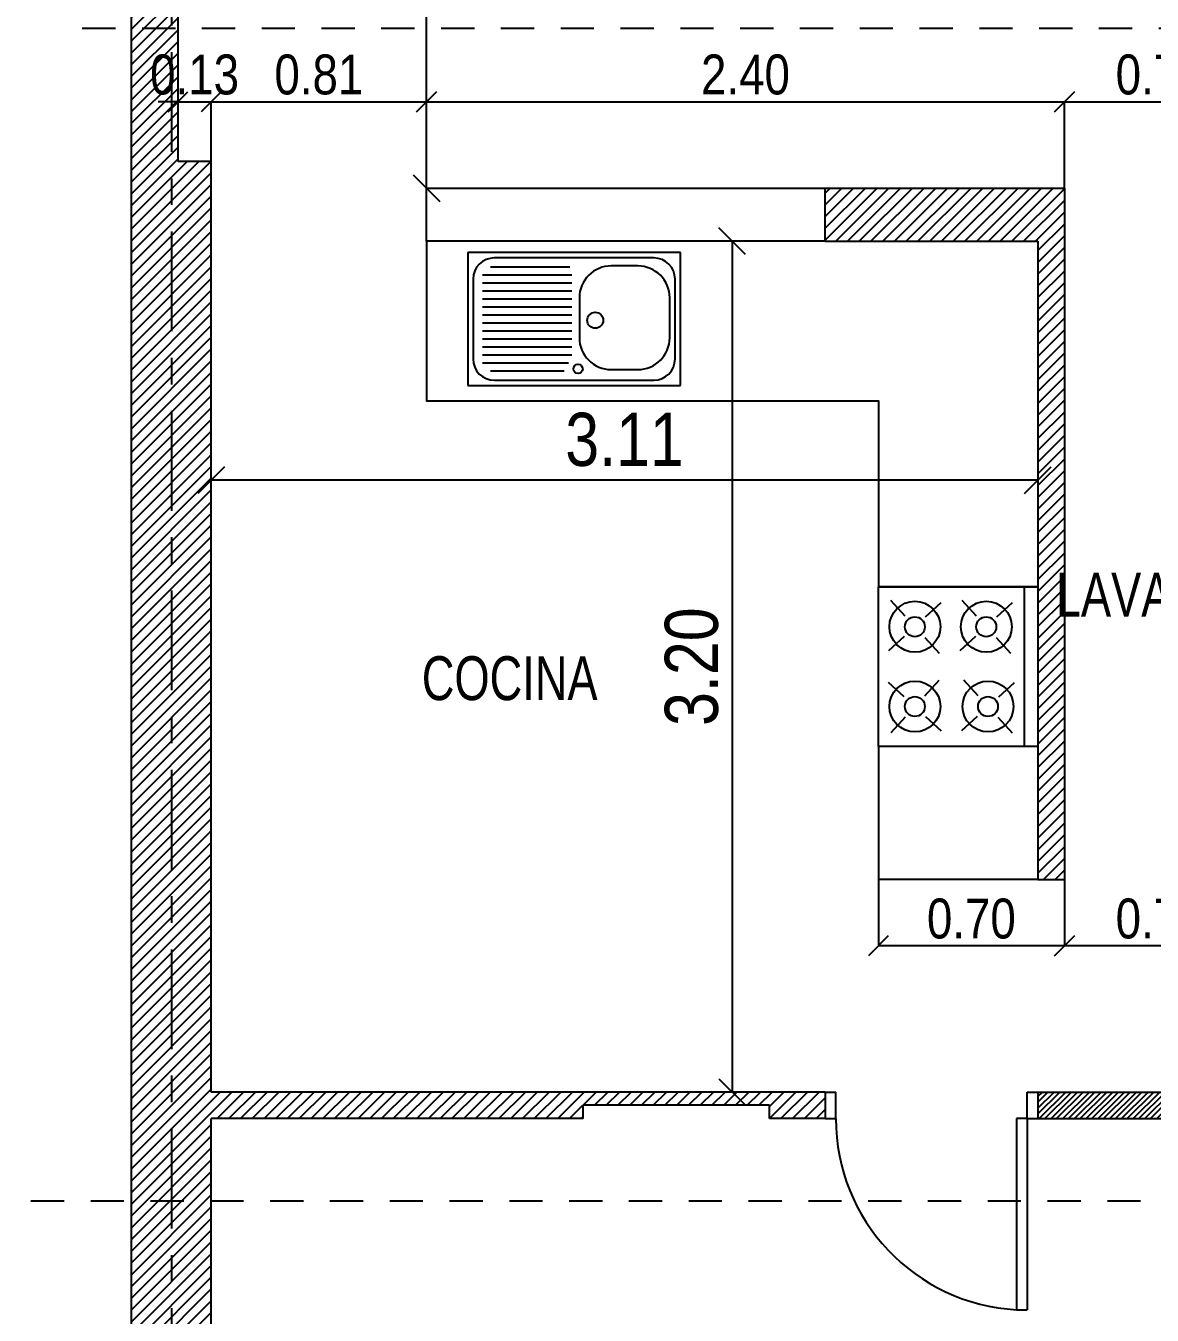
# Model space of a CAD drawing. Extents: x -14.8 to 35.6, y 44.5 to 81.2.
# Drawn here: x -14.774 to -10.536, y 63.672 to 68.522 of the extents above; entities that cross this region are included whole.
import ezdxf

# ---------------------------------------------------------------- set-up
doc = ezdxf.new("R2010")
doc.units = 0
doc.header["$MEASUREMENT"] = 0
doc.header["$PDMODE"] = 3
doc.linetypes.add('CENTER2', pattern=[1.125, 0.75, -0.125, 0.125, -0.125])
doc.linetypes.add('DASHED2', pattern=[0.375, 0.25, -0.125])
doc.layers.get('0').update_dxf_attribs({"linetype": 'CONTINUOUS'})
doc.layers.get('DEFPOINTS').update_dxf_attribs({"linetype": 'CONTINUOUS'})
for name, color, linetype in [('COTAS', 12, 'CONTINUOUS'), ('DEMOLICIÓN', 2, 'CONTINUOUS'), ('EJES', 161, 'CENTER2'), ('MUEBLES', 41, 'CONTINUOUS'), ('RELLENO', 7, 'CONTINUOUS'), ('TEXTO', 12, 'CONTINUOUS')]:
    doc.layers.add(name, color=color, linetype=linetype)
doc.styles.add('COTAS PRIMARIAS', font='ARIALN.TTF', dxfattribs={"height": 0.2})
doc.styles.add('COTAS SECUNDARIAS', font='ARIALN.TTF', dxfattribs={"height": 0.15})
doc.styles.add('TEXTO SECUNDARIO', font='ARIALN.TTF', dxfattribs={"width": 0.9, "height": 0.165})
doc.dimstyles.new('COTA SECUNDARIAS', dxfattribs={"dimscale": 5, "dimtxt": 1, "dimasz": 0.015, "dimexe": 0, "dimexo": 0, "dimgap": 0.005, "dimtad": 1, "dimzin": 1, "dimdsep": 46, "dimtxsty": 'COTAS SECUNDARIAS', "dimblk": 'OBLIQUE', "dimcen": 0, "dimclrd": 11, "dimclre": 11, "dimclrt": 11, "dimaunit": 1, "dimadec": 1, "dimazin": 0, "dimtfac": 0.4, "dimtix": 1, "dimtmove": 1, "dimatfit": 3, "dimfxl": 1, "dimtolj": 1, "dimtzin": 0, "dimlwd": -1, "dimarcsym": 0})
doc.dimstyles.new('COTAS PRINCIPALES', dxfattribs={"dimscale": 5, "dimtxt": 2.5, "dimasz": 0.02, "dimexe": 0, "dimexo": 0, "dimgap": 0.01, "dimtad": 1, "dimzin": 1, "dimdsep": 46, "dimtxsty": 'COTAS PRIMARIAS', "dimblk": 'OBLIQUE', "dimcen": 0, "dimclrd": 11, "dimclre": 11, "dimclrt": 11, "dimaunit": 1, "dimadec": 1, "dimazin": 0, "dimtfac": 0.4, "dimtix": 1, "dimtmove": 1, "dimatfit": 3, "dimfxl": 1, "dimtolj": 1, "dimtzin": 0, "dimlwd": -1, "dimarcsym": 0})
pattern_1 = [(45, (-20.48295, 0), (-0.022097087, 0.022097087), [])]

# ---------------------------------------------------------------- blocks, each defined once
blk = doc.blocks.new('SAPLS033')
for p, q in [((-0.4, -0.05), (-0.4, -0.55)), ((0.4, -0.05), (-0.4, -0.05)), ((0.3, -0.07), (-0.3, -0.07)), ((0.4, -0.55), (0.4, -0.05)), ((-0.14, -0.11), (-0.24, -0.11)), ((0.0203, -0.1348), (0.3446, -0.1348)), ((0.037, -0.1046), (0.3145, -0.1046)), ((-0.38, -0.15), (-0.38, -0.45)), ((0.0081, -0.1648), (0.3446, -0.1648)), ((0.38, -0.45), (0.38, -0.15)), ((-0.36, -0.23), (-0.36, -0.38)), ((-0.02, -0.38), (-0.02, -0.23)), ((0.0081, -0.1948), (0.3446, -0.1948)), ((0.0081, -0.2248), (0.3446, -0.2248)), ((0.0081, -0.2548), (0.3446, -0.2548)), ((0.0081, -0.2848), (0.3446, -0.2848)), ((0.0081, -0.3148), (0.3446, -0.3148)), ((0.0081, -0.3448), (0.3446, -0.3448)), ((0.0081, -0.3748), (0.3446, -0.3748)), ((0.0081, -0.4048), (0.3446, -0.4048)), ((0.0081, -0.4348), (0.3446, -0.4348)), ((0.0081, -0.4648), (0.3446, -0.4648)), ((-0.3, -0.53), (0.3, -0.53)), ((-0.24, -0.5), (-0.14, -0.5)), ((0.0156, -0.4948), (0.3145, -0.4948)), ((-0.4, -0.55), (0.4, -0.55))]:
    blk.add_line(p, q)
for centre, radius in [((-0.0151, -0.1125), 0.0175), ((-0.0799, -0.2955), 0.03)]:
    blk.add_circle(centre, radius)
for centre, radius, start, end in [((-0.3, -0.15), 0.08, 90, 180), ((0.3, -0.15), 0.08, 0, 90), ((-0.24, -0.23), 0.12, 90, 180), ((-0.14, -0.23), 0.12, 0, 90), ((-0.24, -0.38), 0.12, 180, 270), ((-0.14, -0.38), 0.12, 270, 0), ((-0.3, -0.45), 0.08, 180, 270), ((0.3, -0.45), 0.08, 270, 360)]:
    blk.add_arc(centre, radius, start, end)
blk = doc.blocks.new('_Oblique')
at = {"color": 0, "linetype": 'ByBlock', "lineweight": -2}
blk.add_line((-0.5, -0.5), (0.5, 0.5), dxfattribs=at)
blk = doc.blocks.new('*D166')
at = {"layer": 'COTAS', "color": 11, "transparency": 16777216}
for p, q in [((-14.2015, 68.2359), (-14.2765, 68.2359)), ((-14.2015, 68.2359), (-14.0765, 68.2359)), ((-14.0765, 68.2359), (-14.0015, 68.2359))]:
    blk.add_line(p, q, dxfattribs=at)
at = {"layer": 'COTAS', "color": 11, "lineweight": -2, "transparency": 16777216}
for p, q in [((-14.2015, 68.0111), (-14.2015, 68.2359)), ((-14.0765, 68.0111), (-14.0765, 68.2359))]:
    blk.add_line(p, q, dxfattribs=at)
at = {"layer": 'DEFPOINTS', "color": 0, "transparency": 16777216}
for p in [(-14.0765, 68.2359), (-14.2015, 68.0111), (-14.0765, 68.0111)]:
    blk.add_point(p, dxfattribs=at)
at = {"layer": 'COTAS', "color": 11, "transparency": 16777216, "xscale": 0.075, "yscale": 0.075, "zscale": 0.075}
blk.add_blockref('_Oblique', (-14.2015, 68.2359), dxfattribs=at)
at = {"layer": 'COTAS', "color": 11, "transparency": 16777216, "xscale": 0.075, "yscale": 0.075, "zscale": 0.075, "rotation": 180}
blk.add_blockref('_Oblique', (-14.0765, 68.2359), dxfattribs=at)
at = {"layer": 'COTAS', "color": 11, "transparency": 16777216, "insert": (-14.139, 68.3375), "char_height": 0.15, "attachment_point": 5, "style": 'COTAS SECUNDARIAS'}
blk.add_mtext('\\A1;0.13', dxfattribs=at)
blk = doc.blocks.new('*D167')
at = {"layer": 'COTAS', "color": 11, "lineweight": -2, "transparency": 16777216}
for p, q in [((-14.0765, 68.0111), (-14.0765, 68.2359)), ((-13.2665, 67.9111), (-13.2665, 68.2359))]:
    blk.add_line(p, q, dxfattribs=at)
at = {"layer": 'COTAS', "color": 11, "transparency": 16777216}
blk.add_line((-14.0765, 68.2359), (-13.2665, 68.2359), dxfattribs=at)
at = {"layer": 'DEFPOINTS', "color": 0, "transparency": 16777216}
for p in [(-13.2665, 68.2359), (-14.0765, 68.0111), (-13.2665, 67.9111)]:
    blk.add_point(p, dxfattribs=at)
at = {"layer": 'COTAS', "color": 11, "transparency": 16777216, "xscale": 0.075, "yscale": 0.075, "zscale": 0.075, "rotation": 180}
blk.add_blockref('_Oblique', (-14.0765, 68.2359), dxfattribs=at)
at = {"layer": 'COTAS', "color": 11, "transparency": 16777216, "xscale": 0.075, "yscale": 0.075, "zscale": 0.075}
blk.add_blockref('_Oblique', (-13.2665, 68.2359), dxfattribs=at)
at = {"layer": 'COTAS', "color": 11, "transparency": 16777216, "insert": (-13.6715, 68.3375), "char_height": 0.15, "attachment_point": 5, "style": 'COTAS SECUNDARIAS'}
blk.add_mtext('\\A1;0.81', dxfattribs=at)
blk = doc.blocks.new('*D168')
at = {"layer": 'COTAS', "color": 11, "lineweight": -2, "transparency": 16777216}
for p, q in [((-13.2665, 67.9111), (-13.2665, 68.2359)), ((-10.8665, 67.9111), (-10.8665, 68.2359))]:
    blk.add_line(p, q, dxfattribs=at)
at = {"layer": 'COTAS', "color": 11, "transparency": 16777216}
blk.add_line((-13.2665, 68.2359), (-10.8665, 68.2359), dxfattribs=at)
at = {"layer": 'DEFPOINTS', "color": 0, "transparency": 16777216}
for p in [(-10.8665, 68.2359), (-13.2665, 67.9111), (-10.8665, 67.9111)]:
    blk.add_point(p, dxfattribs=at)
at = {"layer": 'COTAS', "color": 11, "transparency": 16777216, "xscale": 0.075, "yscale": 0.075, "zscale": 0.075, "rotation": 180}
blk.add_blockref('_Oblique', (-13.2665, 68.2359), dxfattribs=at)
at = {"layer": 'COTAS', "color": 11, "transparency": 16777216, "xscale": 0.075, "yscale": 0.075, "zscale": 0.075}
blk.add_blockref('_Oblique', (-10.8665, 68.2359), dxfattribs=at)
at = {"layer": 'COTAS', "color": 11, "transparency": 16777216, "insert": (-12.0665, 68.3375), "char_height": 0.15, "attachment_point": 5, "style": 'COTAS SECUNDARIAS'}
blk.add_mtext('\\A1;2.40', dxfattribs=at)
blk = doc.blocks.new('*D169')
at = {"layer": 'COTAS', "color": 11, "lineweight": -2, "transparency": 16777216}
for p, q in [((-10.8665, 67.9111), (-10.8665, 68.2359)), ((-10.1465, 67.9111), (-10.1465, 68.2359))]:
    blk.add_line(p, q, dxfattribs=at)
at = {"layer": 'COTAS', "color": 11, "transparency": 16777216}
blk.add_line((-10.8665, 68.2359), (-10.1465, 68.2359), dxfattribs=at)
at = {"layer": 'DEFPOINTS', "color": 0, "transparency": 16777216}
for p in [(-10.1465, 68.2359), (-10.8665, 67.9111), (-10.1465, 67.9111)]:
    blk.add_point(p, dxfattribs=at)
at = {"layer": 'COTAS', "color": 11, "transparency": 16777216, "xscale": 0.075, "yscale": 0.075, "zscale": 0.075, "rotation": 180}
blk.add_blockref('_Oblique', (-10.8665, 68.2359), dxfattribs=at)
at = {"layer": 'COTAS', "color": 11, "transparency": 16777216, "xscale": 0.075, "yscale": 0.075, "zscale": 0.075}
blk.add_blockref('_Oblique', (-10.1465, 68.2359), dxfattribs=at)
at = {"layer": 'COTAS', "color": 11, "transparency": 16777216, "insert": (-10.5065, 68.3375), "char_height": 0.15, "attachment_point": 5, "style": 'COTAS SECUNDARIAS'}
blk.add_mtext('\\A1;0.72', dxfattribs=at)
blk = doc.blocks.new('*D175')
at = {"layer": 'COTAS', "color": 11, "transparency": 16777216}
blk.add_line((-12.1165, 67.7111), (-12.1165, 64.5111), dxfattribs=at)
at = {"layer": 'DEFPOINTS', "color": 0, "transparency": 16777216}
for p in [(-12.1165, 67.7111), (-12.1165, 64.5111), (-12.1165, 64.5111)]:
    blk.add_point(p, dxfattribs=at)
at = {"layer": 'COTAS', "color": 11, "transparency": 16777216, "xscale": 0.1, "yscale": 0.1, "zscale": 0.1}
for p, rotation in [((-12.1165, 67.7111), 90), ((-12.1165, 64.5111), 270)]:
    blk.add_blockref('_Oblique', p, dxfattribs=dict(at, rotation=rotation))
at = {"layer": 'COTAS', "color": 11, "transparency": 16777216, "insert": (-12.2686, 66.1111), "char_height": 0.2, "attachment_point": 5, "rotation": 90, "style": 'COTAS PRIMARIAS'}
blk.add_mtext('\\A1;3.20', dxfattribs=at)
blk = doc.blocks.new('*D176')
at = {"layer": 'COTAS', "color": 11, "transparency": 16777216}
blk.add_line((-10.9665, 66.8126), (-14.0765, 66.8126), dxfattribs=at)
at = {"layer": 'DEFPOINTS', "color": 0, "transparency": 16777216}
for p in [(-14.0765, 66.8126), (-14.0765, 66.8126), (-10.9665, 66.8126)]:
    blk.add_point(p, dxfattribs=at)
at = {"layer": 'COTAS', "color": 11, "transparency": 16777216, "xscale": 0.1, "yscale": 0.1, "zscale": 0.1, "rotation": 180}
blk.add_blockref('_Oblique', (-14.0765, 66.8126), dxfattribs=at)
at = {"layer": 'COTAS', "color": 11, "transparency": 16777216, "xscale": 0.1, "yscale": 0.1, "zscale": 0.1}
blk.add_blockref('_Oblique', (-10.9665, 66.8126), dxfattribs=at)
at = {"layer": 'COTAS', "color": 11, "transparency": 16777216, "insert": (-12.5215, 66.9647), "char_height": 0.2, "attachment_point": 5, "style": 'COTAS PRIMARIAS'}
blk.add_mtext('\\A1;3.11', dxfattribs=at)
blk = doc.blocks.new('*D183')
at = {"layer": 'COTAS', "color": 11, "lineweight": -2, "transparency": 16777216}
for p, q in [((-10.8665, 65.3111), (-10.8665, 65.0611)), ((-10.1465, 65.3111), (-10.1465, 65.0611))]:
    blk.add_line(p, q, dxfattribs=at)
at = {"layer": 'COTAS', "color": 11, "transparency": 16777216}
blk.add_line((-10.1465, 65.0611), (-10.8665, 65.0611), dxfattribs=at)
at = {"layer": 'DEFPOINTS', "color": 0, "transparency": 16777216}
for p in [(-10.8665, 65.3111), (-10.1465, 65.3111), (-10.8665, 65.0611)]:
    blk.add_point(p, dxfattribs=at)
at = {"layer": 'COTAS', "color": 11, "transparency": 16777216, "xscale": 0.075, "yscale": 0.075, "zscale": 0.075, "rotation": 180}
blk.add_blockref('_Oblique', (-10.8665, 65.0611), dxfattribs=at)
at = {"layer": 'COTAS', "color": 11, "transparency": 16777216, "xscale": 0.075, "yscale": 0.075, "zscale": 0.075}
blk.add_blockref('_Oblique', (-10.1465, 65.0611), dxfattribs=at)
at = {"layer": 'COTAS', "color": 11, "transparency": 16777216, "insert": (-10.5065, 65.1627), "char_height": 0.15, "attachment_point": 5, "style": 'COTAS SECUNDARIAS'}
blk.add_mtext('\\A1;0.72', dxfattribs=at)
blk = doc.blocks.new('*D184')
at = {"layer": 'COTAS', "color": 11, "lineweight": -2, "transparency": 16777216}
for p, q in [((-11.5665, 65.3111), (-11.5665, 65.0611)), ((-10.8665, 65.3111), (-10.8665, 65.0611))]:
    blk.add_line(p, q, dxfattribs=at)
at = {"layer": 'COTAS', "color": 11, "transparency": 16777216}
blk.add_line((-10.8665, 65.0611), (-11.5665, 65.0611), dxfattribs=at)
at = {"layer": 'DEFPOINTS', "color": 0, "transparency": 16777216}
for p in [(-11.5665, 65.3111), (-10.8665, 65.3111), (-11.5665, 65.0611)]:
    blk.add_point(p, dxfattribs=at)
at = {"layer": 'COTAS', "color": 11, "transparency": 16777216, "xscale": 0.075, "yscale": 0.075, "zscale": 0.075, "rotation": 180}
blk.add_blockref('_Oblique', (-11.5665, 65.0611), dxfattribs=at)
at = {"layer": 'COTAS', "color": 11, "transparency": 16777216, "xscale": 0.075, "yscale": 0.075, "zscale": 0.075}
blk.add_blockref('_Oblique', (-10.8665, 65.0611), dxfattribs=at)
at = {"layer": 'COTAS', "color": 11, "transparency": 16777216, "insert": (-11.2165, 65.1627), "char_height": 0.15, "attachment_point": 5, "style": 'COTAS SECUNDARIAS'}
blk.add_mtext('\\A1;0.70', dxfattribs=at)
blk = doc.blocks.new('*D186')
at = {"layer": 'COTAS', "color": 11, "transparency": 16777216}
blk.add_line((-13.2665, 67.9111), (-13.2665, 72.9411), dxfattribs=at)
at = {"layer": 'DEFPOINTS', "color": 0, "transparency": 16777216}
for p in [(-13.2665, 72.9411), (-13.2665, 72.9411), (-13.2665, 67.9111)]:
    blk.add_point(p, dxfattribs=at)
at = {"layer": 'COTAS', "color": 11, "transparency": 16777216, "xscale": 0.1, "yscale": 0.1, "zscale": 0.1}
for p, rotation in [((-13.2665, 72.9411), 90), ((-13.2665, 67.9111), 270)]:
    blk.add_blockref('_Oblique', p, dxfattribs=dict(at, rotation=rotation))
at = {"layer": 'COTAS', "color": 11, "transparency": 16777216, "insert": (-13.4186, 70.4261), "char_height": 0.2, "attachment_point": 5, "rotation": 90, "style": 'COTAS PRIMARIAS'}
blk.add_mtext('\\A1;5.03', dxfattribs=at)

msp = doc.modelspace()

# ---------------------------------------------------------------- hatches: boundary and pattern name
at = {"layer": 'RELLENO'}
h = msp.add_hatch(dxfattribs=at)
h.set_pattern_fill('ANSI31', color=256, scale=0.25, style=0)
h.set_pattern_definition(pattern_1)
h.paths.add_polyline_path([(-14.0765, 68.0111), (-14.2015, 68.0111), (-14.2015, 68.5111), (-14.3765, 68.5111), (-14.3765, 64.1011), (-14.0765, 64.1011), (-14.0765, 64.4111), (-12.6765, 64.4111), (-12.6765, 64.4611), (-11.9765, 64.4611), (-11.9765, 64.4111), (-11.7665, 64.4111), (-11.7665, 64.5111), (-14.0765, 64.5111)])
h.paths.add_polyline_path([(-14.0765, 64.1011), (-14.3765, 64.1011), (-14.3765, 61.1911), (-14.0765, 61.1911)])
h.paths.add_polyline_path([(-14.2015, 72.9411), (-12.9815, 72.9411), (-12.9815, 73.0611), (-14.3765, 73.0611), (-14.3765, 68.5111), (-14.2015, 68.5111)])
h = msp.add_hatch(dxfattribs=at)
h.set_pattern_fill('ANSI31', color=256, scale=0.25, style=0)
h.paths.add_polyline_path([(-5.5186, 68.0111), (-7.6865, 68.0111), (-8.0165, 68.0111), (-8.0165, 67.9111), (-9.5365, 67.9111), (-10.1465, 67.9111), (-10.1465, 67.8111), (-9.5865, 67.8111), (-9.5865, 66.7611), (-9.3865, 66.7611), (-9.3865, 65.3111), (-8.4365, 65.3111), (-8.4365, 65.3411), (-9.2065, 65.3411), (-9.2065, 65.3811), (-8.4365, 65.3811), (-8.4365, 65.4111), (-9.2365, 65.4111), (-9.2365, 66.8611), (-9.4665, 66.8611, -0.414214), (-9.4865, 66.8811), (-9.4865, 67.7911, -0.414214), (-9.4665, 67.8111), (-7.7865, 67.8111), (-7.7065, 67.8111, -0.414214), (-7.6865, 67.7911), (-7.6865, 65.9741), (-7.5865, 66.0681), (-7.5865, 67.7111), (-5.8379, 67.7111)], flags=17)
h.paths.add_polyline_path([(-1.7527, 67.3511), (-4.3865, 67.3511), (-5.4865, 67.3511), (-5.4865, 68.0111), (-5.5186, 68.0111), (-5.8379, 67.7111), (-5.7865, 67.7111), (-5.7865, 67.0511), (-4.3865, 67.0511), (-4.3865, 66.2961), (-4.2365, 66.2961), (-4.2365, 67.0511), (-4.0865, 67.0511), (-2.0725, 67.0511)])
h.paths.add_polyline_path([(-5.4765, 63.9411), (-5.0459, 63.9411), (-5.1525, 64.0411), (-5.7765, 64.0411), (-7.5865, 64.0411), (-7.5865, 64.1011), (-7.6865, 64.1011), (-7.6865, 63.9411), (-7.6865, 63.4411), (-8.4765, 63.4411), (-8.4765, 63.3411), (-7.5865, 63.3411), (-7.5865, 63.9411), (-5.7765, 63.9411), (-5.7765, 62.6661), (-5.6265, 62.6661), (-5.6265, 63.4211), (-5.4765, 63.4211)])
h.paths.add_polyline_path([(-7.5865, 64.5111), (-7.6865, 64.5111), (-7.6865, 64.1011), (-7.5865, 64.1011)])
h.paths.add_polyline_path([(-4.0865, 64.0411), (-4.2365, 64.0411), (-4.2365, 64.7961), (-4.3865, 64.7961), (-4.3865, 64.7211), (-4.3865, 64.0411), (-5.1525, 64.0411), (-5.0459, 63.9411), (-4.0865, 63.9411)])
h.paths.add_polyline_path([(-7.5865, 66.0681), (-7.6865, 65.9741), (-7.6865, 65.4111), (-7.7365, 65.4111), (-7.7365, 65.3111), (-7.6865, 65.3111), (-7.5865, 65.3111)])
h.paths.add_polyline_path([(-8.4365, 65.4111), (-9.2365, 65.4111), (-9.2365, 66.8611), (-9.4665, 66.8611, -0.414214), (-9.4865, 66.8811), (-9.4865, 67.7911, -0.414214), (-9.4665, 67.8111), (-7.7065, 67.8111, -0.414214), (-7.6865, 67.7911), (-7.6865, 65.9741), (-7.5865, 66.0681), (-7.5865, 67.7111), (-5.8379, 67.7111), (-5.5186, 68.0111), (-7.6865, 68.0111), (-8.0165, 68.0111), (-8.0165, 67.9111), (-9.5365, 67.9111), (-10.1465, 67.9111), (-10.1465, 67.8111), (-9.5865, 67.8111), (-9.5865, 66.7611), (-9.3865, 66.7611), (-9.3865, 65.3111), (-8.4365, 65.3111), (-8.4365, 65.3411), (-8.804, 65.3411), (-9.2065, 65.3411), (-9.2065, 65.3811), (-8.4365, 65.3811)])
h.paths.add_polyline_path([(-9.2765, 63.4411), (-9.2765, 63.6111), (-9.3765, 63.6111), (-9.3765, 63.4411), (-9.3765, 61.4911), (-9.5765, 61.4911), (-9.5765, 60.1911), (-8.3265, 60.1911), (-8.3265, 60.4911), (-9.2765, 60.4911), (-9.2765, 61.4911)])
h.paths.add_polyline_path([(-5.8297, 60.4911), (-6.7265, 60.4911), (-6.7265, 60.1911), (-5.5097, 60.1911)])
h.paths.add_polyline_path([(-5.6265, 61.1661), (-5.7765, 61.1661), (-5.7765, 60.4911), (-5.8297, 60.4911), (-5.5097, 60.1911), (-5.4765, 60.1911), (-5.4765, 60.4111), (-5.6265, 60.4111)])
h.paths.add_polyline_path([(-9.2765, 64.4801), (-9.2765, 64.5111), (-10.9665, 64.5111), (-10.9665, 64.4111), (-9.3499, 64.4111)])
h.paths.add_polyline_path([(-9.2765, 64.4801), (-9.3499, 64.4111), (-9.2765, 64.4111)])
h.paths.add_polyline_path([(-0.3665, 67.0511), (-0.3665, 67.5011), (-0.5165, 67.5011), (-0.5165, 67.0511)])
h.paths.add_polyline_path([(-0.5165, 67.8019), (-0.6665, 67.8019), (-0.6665, 67.3511), (-1.7527, 67.3511), (-2.0725, 67.0511), (-0.5165, 67.0511)])
h = msp.add_hatch(dxfattribs=at)
h.set_pattern_fill('ANSI31', color=256, scale=0.25, style=0)
h.set_pattern_definition(pattern_1)
h.paths.add_polyline_path([(-10.8665, 67.9111), (-11.7665, 67.9111), (-11.7665, 67.7111), (-10.9665, 67.7111), (-10.9665, 65.3111), (-10.8665, 65.3111)])
h = msp.add_hatch(dxfattribs=at)
h.set_pattern_fill('ANSI31', color=256, scale=0.25, style=0)
h.set_pattern_definition(pattern_1)
h.paths.add_polyline_path([(-9.2765, 64.4801), (-9.2765, 64.5111), (-10.9665, 64.5111), (-10.9665, 64.4111), (-9.3499, 64.4111)])
h.paths.add_polyline_path([(-9.2765, 64.4801), (-9.3499, 64.4111), (-9.2765, 64.4111)])

# ---------------------------------------------------------------- linework, layer by layer
for p, q in [((-14.2015, 68.0111), (-14.2015, 72.9411)), ((-14.0765, 64.5111), (-14.0765, 68.0111)), ((-11.7665, 64.5111), (-14.0765, 64.5111)), ((-11.7665, 64.5111), (-11.7265, 64.5111)), ((-11.7665, 64.5111), (-11.7665, 64.4111)), ((-11.7265, 64.4111), (-11.7265, 64.5111)), ((-11.0065, 64.4111), (-11.0065, 64.5111)), ((-11.0065, 64.5111), (-10.9665, 64.5111)), ((-12.6765, 64.4111), (-12.6765, 64.4611)), ((-11.9765, 64.4611), (-12.6765, 64.4611)), ((-11.9765, 64.4111), (-11.9765, 64.4611)), ((-14.0765, 61.1911), (-14.0765, 64.4111)), ((-12.6765, 64.4111), (-14.0765, 64.4111)), ((-11.7665, 64.4111), (-11.9765, 64.4111)), ((-11.7665, 64.4111), (-11.7265, 64.4111)), ((-11.0465, 64.4111), (-11.0465, 63.6922)), ((-11.0065, 64.4111), (-11.0465, 64.4111)), ((-11.0065, 64.4111), (-10.9665, 64.4111)), ((-11.0065, 64.4111), (-11.0065, 63.6922)), ((-11.0465, 63.6922), (-11.0065, 63.6922))]:
    msp.add_line(p, q)
at = {"linetype": 'DASHED2', "ltscale": 0.5}
for p, q in [((-4.9865, 68.5111), (-14.6392, 68.5111)), ((-9.6798, 64.1011), (-14.7742, 64.1011))]:
    msp.add_line(p, q, dxfattribs=at)
msp.add_arc((-11.0065, 64.4111), 0.72, 180, 266.8153)
at = {"layer": 'DEFPOINTS'}
msp.add_line((-14.0765, 68.0111), (-14.2015, 68.0111), dxfattribs=at)
at = {"layer": 'DEMOLICIÓN', "color": 7}
msp.add_line((-14.3765, 61.1911), (-14.3765, 73.0611), dxfattribs=at)
at = {"layer": 'DEMOLICIÓN'}
for p, q in [((-13.2665, 67.7111), (-13.2665, 67.9111)), ((-11.7665, 67.7111), (-11.7665, 67.9111)), ((-11.7665, 67.9111), (-10.8665, 67.9111)), ((-11.7665, 67.7111), (-13.2665, 67.7111)), ((-11.7665, 67.7111), (-10.9665, 67.7111))]:
    msp.add_line(p, q, dxfattribs=at)
for points in [[(-13.2665, 67.9111), (-11.7665, 67.9111)], [(-10.8665, 67.9111), (-10.8665, 65.3111)], [(-10.9665, 67.7111), (-10.9665, 65.3111)], [(-10.9665, 65.3111), (-10.8665, 65.3111)]]:
    msp.add_lwpolyline(points, dxfattribs=at)
at = {"layer": 'DEMOLICIÓN', "color": 7}
for points in [[(-10.9665, 64.5111), (-9.2765, 64.5111)], [(-10.9665, 64.5111), (-10.9665, 64.4111)], [(-10.9665, 64.4111), (-9.2765, 64.4111)]]:
    msp.add_lwpolyline(points, dxfattribs=at)
at = {"layer": 'EJES', "linetype": 'CENTER2', "ltscale": 0.5}
msp.add_line((-14.2265, 81.2477), (-14.2265, 56.1001), dxfattribs=at)
at = {"layer": 'MUEBLES'}
for p, q in [((-10.9665, 66.4111), (-11.5665, 66.4111)), ((-11.0165, 65.8111), (-11.0165, 66.4111)), ((-10.9665, 65.8111), (-11.5665, 65.8111)), ((-10.9665, 65.3111), (-11.5665, 65.3111))]:
    msp.add_line(p, q, dxfattribs=at)
at = {"layer": 'MUEBLES', "color": 11}
for p, q in [((-11.466, 66.3015), (-11.5199, 66.3603)), ((-11.3886, 66.2981), (-11.3297, 66.352)), ((-11.1975, 66.3015), (-11.2515, 66.3603)), ((-11.1201, 66.2981), (-11.0613, 66.352)), ((-11.4694, 66.224), (-11.5282, 66.1701)), ((-11.3919, 66.2207), (-11.338, 66.1618)), ((-11.2009, 66.224), (-11.2597, 66.1701)), ((-11.1235, 66.2207), (-11.0695, 66.1618)), ((-11.3919, 66.0015), (-11.338, 66.0603)), ((-11.191, 66.0015), (-11.2449, 66.0603)), ((-11.4694, 65.9981), (-11.5282, 66.052)), ((-11.1136, 65.9981), (-11.0547, 66.052)), ((-11.466, 65.9207), (-11.5199, 65.8618)), ((-11.3886, 65.924), (-11.3297, 65.8701)), ((-11.1944, 65.924), (-11.2532, 65.8701)), ((-11.1169, 65.9207), (-11.063, 65.8618))]:
    msp.add_line(p, q, dxfattribs=at)
at = {"layer": 'MUEBLES'}
for points in [[(-13.2665, 67.7111), (-13.2665, 67.1111), (-11.5665, 67.1111), (-11.5665, 66.4111)], [(-10.9665, 65.8111), (-11.5665, 65.8111), (-11.5665, 66.4111), (-10.9665, 66.4111), (-10.9665, 65.8111)], [(-11.5665, 65.8111), (-11.5665, 65.3111)]]:
    msp.add_lwpolyline(points, dxfattribs=at)
for centre in [(-11.429, 66.2611), (-11.1605, 66.2611), (-11.429, 65.9611), (-11.154, 65.9611)]:
    msp.add_circle(centre, 0.0957, dxfattribs=at)
at = {"layer": 'MUEBLES', "color": 11}
for centre in [(-11.429, 66.2611), (-11.1605, 66.2611), (-11.429, 65.9611), (-11.154, 65.9611)]:
    msp.add_circle(centre, 0.0375, dxfattribs=at)
at = {"layer": 'RELLENO'}
msp.add_line((-14.0765, 68.0111), (-14.2015, 68.0111), dxfattribs=at)

# ---------------------------------------------------------------- block references
at = {"layer": 'MUEBLES', "rotation": 180}
msp.add_blockref('SAPLS033', (-12.7115, 67.1184), dxfattribs=at)

# ---------------------------------------------------------------- texts
at = {"layer": 'TEXTO', "style": 'TEXTO SECUNDARIO', "width": 0.9}
for s, p in [('LAVADERO', (-10.8988, 66.2996)), ('COCINA', (-13.2842, 65.9852))]:
    msp.add_text(s, height=0.165, dxfattribs=at).set_placement(p)

# ---------------------------------------------------------------- dimensions: what is measured, and where the dimension line sits
at = {"layer": 'COTAS'}
for base, p1, p2, picture, middle in [((-13.2665, 72.9411), (-13.2665, 67.9111), (-13.2665, 72.9411), '*D186', (-13.4186, 70.4261)), ((-12.1165, 64.5111), (-12.1165, 67.7111), (-12.1165, 64.5111), '*D175', (-12.2686, 66.1111))]:
    dim = msp.add_linear_dim(base=base, p1=p1, p2=p2, angle=90, dimstyle='COTAS PRINCIPALES', dxfattribs=at)
    dim.commit()
    dim.dimension.update_dxf_attribs({"geometry": picture, "text_midpoint": middle})
for base, p1, p2, dimstyle, picture, middle in [((-14.076462, 68.235866), (-14.201465, 68.011066), (-14.076462, 68.011066), 'COTA SECUNDARIAS', '*D166', (-14.138963, 68.337452)), ((-13.2665, 68.2359), (-14.0765, 68.0111), (-13.2665, 67.9111), 'COTA SECUNDARIAS', '*D167', (-13.6715, 68.3375)), ((-10.8665, 68.2359), (-13.2665, 67.9111), (-10.8665, 67.9111), 'COTA SECUNDARIAS', '*D168', (-12.0665, 68.3375)), ((-10.1465, 68.2359), (-10.8665, 67.9111), (-10.1465, 67.9111), 'COTA SECUNDARIAS', '*D169', (-10.5065, 68.3375)), ((-14.0765, 66.8126), (-10.9665, 66.8126), (-14.0765, 66.8126), 'COTAS PRINCIPALES', '*D176', (-12.5215, 66.9647)), ((-11.5665, 65.0611), (-10.8665, 65.3111), (-11.5665, 65.3111), 'COTA SECUNDARIAS', '*D184', (-11.2165, 65.1627)), ((-10.8665, 65.0611), (-10.1465, 65.3111), (-10.8665, 65.3111), 'COTA SECUNDARIAS', '*D183', (-10.5065, 65.1627))]:
    dim = msp.add_linear_dim(base=base, p1=p1, p2=p2, dimstyle=dimstyle, dxfattribs=at)
    dim.commit()
    dim.dimension.update_dxf_attribs({"geometry": picture, "text_midpoint": middle})

doc.saveas('drawing.dxf')
